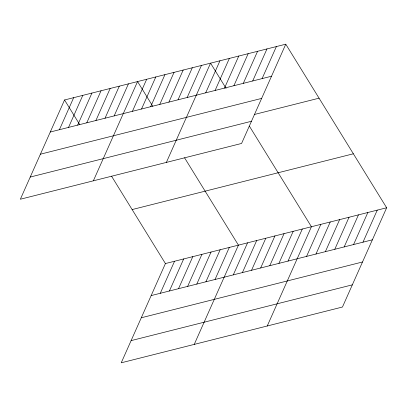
<?xml version="1.0" encoding="UTF-8"?>
<svg xmlns="http://www.w3.org/2000/svg" width="407" height="407" viewBox="0 0 407 407"><rect width="100%" height="100%" fill="white"/><g stroke="black" fill="none" stroke-linecap="round" stroke-linejoin="round"><path stroke-width="0.61" d="M285.77 44.195L64.54 99.974L20.35 199.232L241.58 143.452L285.77 44.195L386.65 207.768L342.46 307.026L121.23 362.805L165.42 263.548L386.65 207.768M59.402 129.711L73.667 97.675M68.529 127.411L82.794 95.37M77.656 125.112L91.921 93.071M86.777 122.812L101.043 90.771M95.904 120.508L110.17 88.472M105.031 118.208L119.297 86.167M114.158 115.909L128.424 83.867M93.356 180.825L137.546 81.568L152.767 106.242M132.407 111.304L146.673 79.263M141.534 109.005L155.8 76.964M150.661 106.705L164.927 74.664M159.783 104.401L174.048 72.365M168.91 102.101L183.175 70.06M178.037 99.801L192.302 67.76M187.164 97.497L201.429 65.461M166.361 162.418L210.551 63.161L226.089 88.35M205.693 92.827L219.953 60.791M215.094 90.456L229.36 58.42M224.496 88.085L238.761 56.049M233.898 85.714L248.163 53.678M243.3 83.343L257.565 51.307M252.701 80.973L266.967 48.937M160.282 293.289L174.547 261.248M262.103 78.602L276.368 46.566M169.409 290.985L183.674 258.949M178.536 288.685L192.796 256.644M187.658 286.386L201.923 254.344M196.785 284.086L211.05 252.045M205.911 281.781L220.177 249.745M215.038 279.482L229.299 247.441M194.236 344.398L238.426 245.141L184.559 157.794M233.287 274.883L247.553 242.842M242.414 272.578L256.68 240.542M251.541 270.279L265.802 238.237M260.663 267.979L274.928 235.938M269.79 265.674L284.055 233.638M278.917 263.375L293.182 231.334M288.044 261.075L302.304 229.034M267.241 325.992L311.431 226.735L249.394 126.145M306.568 256.405L320.833 224.364M315.969 254.034L330.235 221.993M325.376 251.663L339.636 219.622M334.778 249.293L349.043 217.252M344.18 246.922L358.445 214.881M353.581 244.551L367.847 212.51M362.983 242.18L377.248 210.139M50.28 132.016L271.505 76.231M40.4 154.197L261.63 98.413M254.421 114.474L319.063 98.173M30.225 177.05L251.455 121.271M132.133 209.569L353.357 153.79M151.155 295.589L372.385 239.809M141.28 317.77L362.51 261.991M131.105 340.623L352.335 284.844M64.54 99.974L79.762 124.649M111.554 176.2L165.42 263.548"/></g></svg>
